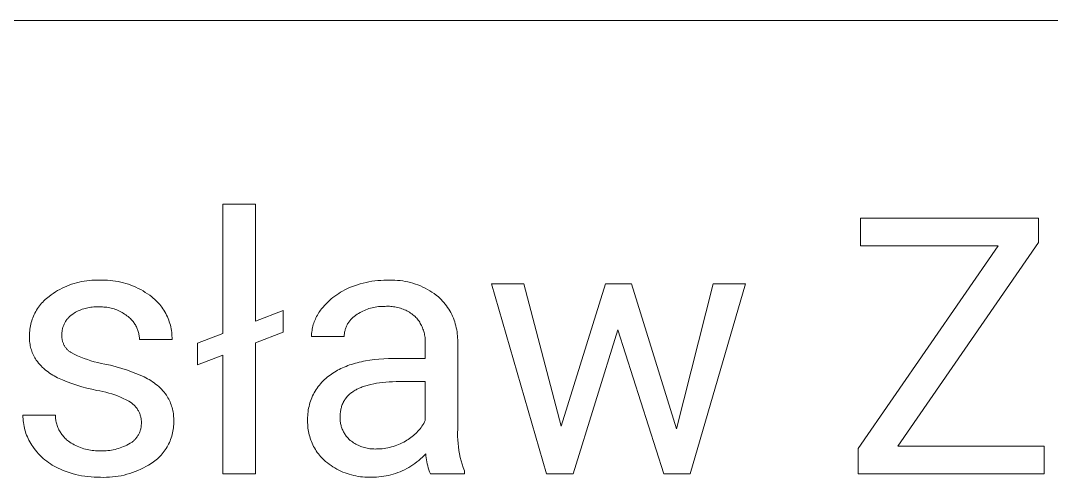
# Model space of a CAD drawing. Header units: millimetres. Extents: x -1283 to 2747, y -259 to 2557.
# Drawn here: x 1770.4 to 1924.4, y 123.7 to 191.8 of the extents above; entities that cross this region are included whole.
import ezdxf

# ---------------------------------------------------------------- set-up
doc = ezdxf.new("R2010")
doc.units = ezdxf.units.MM
doc.header["$MEASUREMENT"] = 0
doc.layers.add('Domyślny', color=7, linetype='Continuous', true_color=0x000000)

msp = doc.modelspace()

# ---------------------------------------------------------------- linework, layer by layer
at = {"layer": 'Domyślny', "color": 18, "lineweight": 15, "true_color": 0x000000}
for p, q in [((2743.17, 191.83), (1223.94, 191.83)), ((1800.58, 145.11), (1800.58, 164.46)), ((1800.58, 164.46), (1805.45, 164.46)), ((1805.45, 164.46), (1805.45, 146.97)), ((1895.83, 158.24), (1895.83, 162.36)), ((1895.83, 162.36), (1922.43, 162.36)), ((1922.43, 162.36), (1922.43, 158.69)), ((1922.43, 158.69), (1901.44, 128.31)), ((1895.49, 127.97), (1916.4, 158.24)), ((1916.4, 158.24), (1895.83, 158.24)), ((1777.64, 152.35), (1778, 152.48)), ((1778, 152.48), (1778.37, 152.6)), ((1778.37, 152.6), (1778.74, 152.71)), ((1778.74, 152.71), (1779.11, 152.8)), ((1779.11, 152.8), (1779.49, 152.88)), ((1779.49, 152.88), (1779.87, 152.95)), ((1779.87, 152.95), (1780.25, 153)), ((1780.25, 153), (1780.63, 153.04)), ((1780.63, 153.04), (1781.02, 153.07)), ((1781.02, 153.07), (1781.4, 153.09)), ((1781.4, 153.09), (1781.79, 153.09)), ((1781.79, 153.09), (1782.17, 153.08)), ((1782.17, 153.08), (1782.57, 153.09)), ((1782.57, 153.09), (1782.97, 153.09)), ((1782.97, 153.09), (1783.37, 153.08)), ((1783.37, 153.08), (1783.76, 153.05)), ((1783.76, 153.05), (1784.16, 153)), ((1784.16, 153), (1784.56, 152.95)), ((1784.56, 152.95), (1784.95, 152.88)), ((1784.95, 152.88), (1785.34, 152.8)), ((1785.34, 152.8), (1785.73, 152.7)), ((1785.73, 152.7), (1786.11, 152.59)), ((1786.11, 152.59), (1786.49, 152.47)), ((1786.49, 152.47), (1786.86, 152.34)), ((1820.68, 152.41), (1821.11, 152.54)), ((1821.11, 152.54), (1821.54, 152.66)), ((1821.54, 152.66), (1821.98, 152.76)), ((1821.98, 152.76), (1822.42, 152.85)), ((1822.42, 152.85), (1822.86, 152.93)), ((1822.86, 152.93), (1823.31, 152.99)), ((1823.31, 152.99), (1823.76, 153.03)), ((1823.76, 153.03), (1824.21, 153.06)), ((1824.21, 153.06), (1824.66, 153.08)), ((1824.66, 153.08), (1825.11, 153.08)), ((1825.11, 153.08), (1825.5, 153.1)), ((1825.5, 153.1), (1825.89, 153.1)), ((1825.89, 153.1), (1826.28, 153.08)), ((1826.28, 153.08), (1826.67, 153.06)), ((1826.67, 153.06), (1827.06, 153.02)), ((1827.06, 153.02), (1827.45, 152.97)), ((1827.45, 152.97), (1827.84, 152.9)), ((1827.84, 152.9), (1828.22, 152.82)), ((1828.22, 152.82), (1828.61, 152.73)), ((1828.61, 152.73), (1828.98, 152.62)), ((1828.98, 152.62), (1829.36, 152.5)), ((1829.36, 152.5), (1829.73, 152.37)), ((1848.96, 124.19), (1840.72, 152.55)), ((1840.72, 152.55), (1845.56, 152.55)), ((1845.56, 152.55), (1851.14, 131.32)), ((1851.14, 131.32), (1857.74, 152.55)), ((1857.74, 152.55), (1861.65, 152.55)), ((1861.65, 152.55), (1868.38, 130.88)), ((1868.38, 130.88), (1873.83, 152.55)), ((1878.69, 152.55), (1870.42, 124.19)), ((1873.83, 152.55), (1878.69, 152.55)), ((1774.94, 150.9), (1775.25, 151.12)), ((1775.25, 151.12), (1775.57, 151.33)), ((1775.57, 151.33), (1775.9, 151.53)), ((1775.9, 151.53), (1776.24, 151.72)), ((1776.24, 151.72), (1776.58, 151.89)), ((1776.58, 151.89), (1776.93, 152.06)), ((1776.93, 152.06), (1777.28, 152.21)), ((1777.28, 152.21), (1777.64, 152.35)), ((1786.86, 152.34), (1787.24, 152.19)), ((1787.24, 152.19), (1787.6, 152.03)), ((1787.6, 152.03), (1787.96, 151.86)), ((1787.96, 151.86), (1788.32, 151.68)), ((1788.32, 151.68), (1788.66, 151.48)), ((1788.66, 151.48), (1789, 151.27)), ((1789, 151.27), (1789.34, 151.06)), ((1789.34, 151.06), (1789.66, 150.83)), ((1817.32, 150.72), (1817.6, 150.92)), ((1817.6, 150.92), (1817.89, 151.11)), ((1817.89, 151.11), (1818.18, 151.3)), ((1818.18, 151.3), (1818.48, 151.47)), ((1818.48, 151.47), (1818.79, 151.63)), ((1818.79, 151.63), (1819.1, 151.78)), ((1819.1, 151.78), (1819.41, 151.93)), ((1819.41, 151.93), (1819.83, 152.1)), ((1819.83, 152.1), (1820.25, 152.26)), ((1820.25, 152.26), (1820.68, 152.41)), ((1829.73, 152.37), (1830.09, 152.22)), ((1830.09, 152.22), (1830.45, 152.06)), ((1830.45, 152.06), (1830.8, 151.89)), ((1830.8, 151.89), (1831.15, 151.71)), ((1831.15, 151.71), (1831.49, 151.52)), ((1831.49, 151.52), (1831.83, 151.31)), ((1831.83, 151.31), (1832.15, 151.09)), ((1832.15, 151.09), (1832.47, 150.86)), ((1773.19, 149.25), (1773.35, 149.45)), ((1773.35, 149.45), (1773.51, 149.64)), ((1773.51, 149.64), (1773.69, 149.83)), ((1773.69, 149.83), (1773.86, 150.01)), ((1773.86, 150.01), (1774.04, 150.18)), ((1774.04, 150.18), (1774.23, 150.35)), ((1774.23, 150.35), (1774.43, 150.51)), ((1774.43, 150.51), (1774.63, 150.67)), ((1774.63, 150.67), (1774.94, 150.9)), ((1789.66, 150.83), (1789.98, 150.59)), ((1789.98, 150.59), (1790.19, 150.41)), ((1790.19, 150.41), (1790.39, 150.24)), ((1790.39, 150.24), (1790.59, 150.05)), ((1790.59, 150.05), (1790.78, 149.86)), ((1790.78, 149.86), (1790.97, 149.66)), ((1790.97, 149.66), (1791.15, 149.46)), ((1791.15, 149.46), (1791.32, 149.25)), ((1815.78, 149.33), (1816.02, 149.58)), ((1816.02, 149.58), (1816.26, 149.82)), ((1816.26, 149.82), (1816.52, 150.06)), ((1816.52, 150.06), (1816.78, 150.29)), ((1816.78, 150.29), (1817.04, 150.51)), ((1817.04, 150.51), (1817.32, 150.72)), ((1832.47, 150.86), (1832.78, 150.62)), ((1832.78, 150.62), (1833, 150.42)), ((1833, 150.42), (1833.21, 150.2)), ((1833.21, 150.2), (1833.42, 149.98)), ((1833.42, 149.98), (1833.62, 149.75)), ((1833.62, 149.75), (1833.81, 149.51)), ((1833.81, 149.51), (1833.99, 149.27)), ((1772.3, 147.73), (1772.4, 147.96)), ((1772.4, 147.96), (1772.52, 148.18)), ((1772.52, 148.18), (1772.64, 148.4)), ((1772.64, 148.4), (1772.77, 148.62)), ((1772.77, 148.62), (1772.9, 148.84)), ((1772.9, 148.84), (1773.04, 149.04)), ((1773.04, 149.04), (1773.19, 149.25)), ((1777.94, 147.87), (1777.84, 147.79)), ((1778.04, 147.94), (1777.94, 147.87)), ((1778.22, 148.06), (1778.04, 147.94)), ((1778.4, 148.18), (1778.22, 148.06)), ((1778.59, 148.29), (1778.4, 148.18)), ((1778.79, 148.39), (1778.59, 148.29)), ((1778.98, 148.49), (1778.79, 148.39)), ((1779.18, 148.58), (1778.98, 148.49)), ((1779.38, 148.66), (1779.18, 148.58)), ((1779.59, 148.74), (1779.38, 148.66)), ((1779.8, 148.81), (1779.59, 148.74)), ((1780.01, 148.87), (1779.8, 148.81)), ((1780.22, 148.92), (1780.01, 148.87)), ((1780.43, 148.97), (1780.22, 148.92)), ((1780.65, 149.01), (1780.43, 148.97)), ((1780.86, 149.05), (1780.65, 149.01)), ((1781.08, 149.07), (1780.86, 149.05)), ((1781.3, 149.09), (1781.08, 149.07)), ((1781.51, 149.1), (1781.3, 149.09)), ((1781.73, 149.11), (1781.51, 149.1)), ((1781.95, 149.11), (1781.73, 149.11)), ((1782.17, 149.1), (1781.95, 149.11)), ((1782.39, 149.1), (1782.17, 149.1)), ((1782.61, 149.1), (1782.39, 149.1)), ((1782.83, 149.08), (1782.61, 149.1)), ((1783.04, 149.07), (1782.83, 149.08)), ((1783.26, 149.04), (1783.04, 149.07)), ((1783.48, 149.01), (1783.26, 149.04)), ((1783.69, 148.96), (1783.48, 149.01)), ((1783.91, 148.92), (1783.69, 148.96)), ((1784.12, 148.86), (1783.91, 148.92)), ((1784.33, 148.8), (1784.12, 148.86)), ((1784.53, 148.73), (1784.33, 148.8)), ((1784.74, 148.65), (1784.53, 148.73)), ((1784.94, 148.56), (1784.74, 148.65)), ((1785.14, 148.47), (1784.94, 148.56)), ((1785.33, 148.37), (1785.14, 148.47)), ((1785.53, 148.27), (1785.33, 148.37)), ((1785.71, 148.16), (1785.53, 148.27)), ((1785.9, 148.04), (1785.71, 148.16)), ((1786.08, 147.91), (1785.9, 148.04)), ((1786.25, 147.78), (1786.08, 147.91)), ((1791.32, 149.25), (1791.48, 149.04)), ((1791.48, 149.04), (1791.64, 148.81)), ((1791.64, 148.81), (1791.78, 148.59)), ((1791.78, 148.59), (1791.92, 148.36)), ((1791.92, 148.36), (1792.06, 148.12)), ((1792.06, 148.12), (1792.18, 147.88)), ((1792.18, 147.88), (1792.3, 147.64)), ((1805.45, 146.97), (1809.6, 148.57)), ((1809.6, 148.57), (1809.6, 145.35)), ((1814.6, 147.69), (1814.71, 147.88)), ((1814.71, 147.88), (1814.82, 148.07)), ((1814.82, 148.07), (1814.94, 148.26)), ((1814.94, 148.26), (1815.07, 148.44)), ((1815.07, 148.44), (1815.2, 148.62)), ((1815.2, 148.62), (1815.34, 148.8)), ((1815.34, 148.8), (1815.55, 149.07)), ((1815.55, 149.07), (1815.78, 149.33)), ((1820.46, 147.86), (1820.35, 147.79)), ((1820.66, 148), (1820.46, 147.86)), ((1820.87, 148.13), (1820.66, 148)), ((1821.08, 148.26), (1820.87, 148.13)), ((1821.29, 148.37), (1821.08, 148.26)), ((1821.51, 148.48), (1821.29, 148.37)), ((1821.73, 148.58), (1821.51, 148.48)), ((1821.96, 148.68), (1821.73, 148.58)), ((1822.19, 148.77), (1821.96, 148.68)), ((1822.42, 148.84), (1822.19, 148.77)), ((1822.65, 148.92), (1822.42, 148.84)), ((1822.89, 148.98), (1822.65, 148.92)), ((1823.12, 149.03), (1822.89, 148.98)), ((1823.36, 149.08), (1823.12, 149.03)), ((1823.61, 149.11), (1823.36, 149.08)), ((1823.85, 149.14), (1823.61, 149.11)), ((1824.09, 149.16), (1823.85, 149.14)), ((1824.34, 149.18), (1824.09, 149.16)), ((1824.58, 149.18), (1824.34, 149.18)), ((1824.82, 149.17), (1824.58, 149.18)), ((1825.03, 149.19), (1824.82, 149.17)), ((1825.24, 149.19), (1825.03, 149.19)), ((1825.46, 149.19), (1825.24, 149.19)), ((1825.67, 149.17), (1825.46, 149.19)), ((1825.88, 149.16), (1825.67, 149.17)), ((1826.09, 149.13), (1825.88, 149.16)), ((1826.29, 149.1), (1826.09, 149.13)), ((1826.5, 149.06), (1826.29, 149.1)), ((1826.71, 149.01), (1826.5, 149.06)), ((1826.91, 148.96), (1826.71, 149.01)), ((1827.11, 148.9), (1826.91, 148.96)), ((1827.31, 148.83), (1827.11, 148.9)), ((1827.51, 148.76), (1827.31, 148.83)), ((1827.71, 148.68), (1827.51, 148.76)), ((1827.9, 148.59), (1827.71, 148.68)), ((1828.09, 148.5), (1827.9, 148.59)), ((1828.27, 148.4), (1828.09, 148.5)), ((1828.45, 148.29), (1828.27, 148.4)), ((1828.63, 148.18), (1828.45, 148.29)), ((1828.81, 148.06), (1828.63, 148.18)), ((1828.98, 147.94), (1828.81, 148.06)), ((1829.14, 147.81), (1828.98, 147.94)), ((1833.99, 149.27), (1834.16, 149.02)), ((1834.16, 149.02), (1834.33, 148.77)), ((1834.33, 148.77), (1834.48, 148.51)), ((1834.48, 148.51), (1834.63, 148.24)), ((1834.63, 148.24), (1834.77, 147.97)), ((1834.77, 147.97), (1834.9, 147.7)), ((1771.84, 146.28), (1771.9, 146.53)), ((1771.9, 146.53), (1771.96, 146.77)), ((1771.96, 146.77), (1772.03, 147.02)), ((1772.03, 147.02), (1772.11, 147.25)), ((1772.11, 147.25), (1772.2, 147.49)), ((1772.2, 147.49), (1772.3, 147.73)), ((1776.81, 146.39), (1776.76, 146.27)), ((1776.86, 146.5), (1776.81, 146.39)), ((1776.91, 146.62), (1776.86, 146.5)), ((1776.97, 146.73), (1776.91, 146.62)), ((1777.03, 146.84), (1776.97, 146.73)), ((1777.1, 146.94), (1777.03, 146.84)), ((1777.17, 147.05), (1777.1, 146.94)), ((1777.24, 147.15), (1777.17, 147.05)), ((1777.31, 147.25), (1777.24, 147.15)), ((1777.39, 147.35), (1777.31, 147.25)), ((1777.48, 147.44), (1777.39, 147.35)), ((1777.56, 147.53), (1777.48, 147.44)), ((1777.65, 147.62), (1777.56, 147.53)), ((1777.74, 147.71), (1777.65, 147.62)), ((1777.84, 147.79), (1777.74, 147.71)), ((1786.42, 147.65), (1786.25, 147.78)), ((1786.54, 147.55), (1786.42, 147.65)), ((1786.66, 147.45), (1786.54, 147.55)), ((1786.77, 147.35), (1786.66, 147.45)), ((1786.88, 147.24), (1786.77, 147.35)), ((1786.98, 147.13), (1786.88, 147.24)), ((1787.08, 147.02), (1786.98, 147.13)), ((1787.18, 146.9), (1787.08, 147.02)), ((1787.27, 146.78), (1787.18, 146.9)), ((1787.36, 146.66), (1787.27, 146.78)), ((1787.45, 146.53), (1787.36, 146.66)), ((1787.53, 146.4), (1787.45, 146.53)), ((1787.6, 146.27), (1787.53, 146.4)), ((1792.3, 147.64), (1792.4, 147.39)), ((1792.4, 147.39), (1792.5, 147.14)), ((1792.5, 147.14), (1792.59, 146.88)), ((1792.59, 146.88), (1792.67, 146.63)), ((1792.67, 146.63), (1792.75, 146.36)), ((1792.75, 146.36), (1792.81, 146.1)), ((1814.04, 146.23), (1814.1, 146.45)), ((1814.1, 146.45), (1814.17, 146.66)), ((1814.17, 146.66), (1814.24, 146.87)), ((1814.24, 146.87), (1814.32, 147.08)), ((1814.32, 147.08), (1814.41, 147.28)), ((1814.41, 147.28), (1814.5, 147.49)), ((1814.5, 147.49), (1814.6, 147.69)), ((1819.1, 146.32), (1819.05, 146.2)), ((1819.16, 146.44), (1819.1, 146.32)), ((1819.22, 146.55), (1819.16, 146.44)), ((1819.29, 146.66), (1819.22, 146.55)), ((1819.36, 146.77), (1819.29, 146.66)), ((1819.44, 146.88), (1819.36, 146.77)), ((1819.51, 146.98), (1819.44, 146.88)), ((1819.59, 147.08), (1819.51, 146.98)), ((1819.68, 147.18), (1819.59, 147.08)), ((1819.77, 147.28), (1819.68, 147.18)), ((1819.86, 147.37), (1819.77, 147.28)), ((1819.95, 147.46), (1819.86, 147.37)), ((1820.05, 147.55), (1819.95, 147.46)), ((1820.15, 147.63), (1820.05, 147.55)), ((1820.25, 147.71), (1820.15, 147.63)), ((1820.35, 147.79), (1820.25, 147.71)), ((1829.31, 147.67), (1829.14, 147.81)), ((1829.43, 147.54), (1829.31, 147.67)), ((1829.55, 147.4), (1829.43, 147.54)), ((1829.67, 147.25), (1829.55, 147.4)), ((1829.78, 147.1), (1829.67, 147.25)), ((1829.89, 146.95), (1829.78, 147.1)), ((1829.99, 146.8), (1829.89, 146.95)), ((1830.08, 146.64), (1829.99, 146.8)), ((1830.17, 146.48), (1830.08, 146.64)), ((1830.26, 146.31), (1830.17, 146.48)), ((1830.34, 146.14), (1830.26, 146.31)), ((1834.9, 147.7), (1835.02, 147.42)), ((1835.02, 147.42), (1835.12, 147.14)), ((1835.12, 147.14), (1835.22, 146.85)), ((1835.22, 146.85), (1835.31, 146.56)), ((1835.31, 146.56), (1835.39, 146.27)), ((1771.69, 145.03), (1771.7, 145.28)), ((1771.69, 144.77), (1771.69, 145.03)), ((1771.69, 144.56), (1771.69, 144.77)), ((1771.7, 145.28), (1771.73, 145.53)), ((1771.73, 145.53), (1771.75, 145.78)), ((1771.75, 145.78), (1771.79, 146.03)), ((1771.79, 146.03), (1771.84, 146.28)), ((1776.54, 145.17), (1776.53, 145.05)), ((1776.53, 145.05), (1776.53, 144.92)), ((1776.53, 144.92), (1776.53, 144.82)), ((1776.53, 144.82), (1776.53, 144.72)), ((1776.56, 145.42), (1776.54, 145.3)), ((1776.54, 145.3), (1776.54, 145.17)), ((1776.57, 145.55), (1776.56, 145.42)), ((1776.59, 145.67), (1776.57, 145.55)), ((1776.62, 145.79), (1776.59, 145.67)), ((1776.65, 145.91), (1776.62, 145.79)), ((1776.68, 146.03), (1776.65, 145.91)), ((1776.72, 146.15), (1776.68, 146.03)), ((1776.76, 146.27), (1776.72, 146.15)), ((1787.67, 146.13), (1787.6, 146.27)), ((1787.74, 145.99), (1787.67, 146.13)), ((1787.8, 145.85), (1787.74, 145.99)), ((1787.85, 145.71), (1787.8, 145.85)), ((1787.9, 145.57), (1787.85, 145.71)), ((1787.95, 145.42), (1787.9, 145.57)), ((1787.99, 145.28), (1787.95, 145.42)), ((1788.02, 145.13), (1787.99, 145.28)), ((1788.06, 144.98), (1788.02, 145.13)), ((1788.08, 144.83), (1788.06, 144.98)), ((1788.1, 144.68), (1788.08, 144.83)), ((1792.81, 146.1), (1792.87, 145.84)), ((1792.87, 145.84), (1792.91, 145.57)), ((1792.91, 145.57), (1792.95, 145.3)), ((1792.95, 145.3), (1792.97, 145.03)), ((1792.97, 145.03), (1792.99, 144.76)), ((1792.99, 144.76), (1793, 144.49)), ((1796.79, 143.67), (1800.58, 145.11)), ((1809.6, 145.35), (1805.45, 143.75)), ((1813.83, 144.69), (1813.84, 144.91)), ((1813.84, 144.91), (1813.85, 145.14)), ((1813.85, 145.14), (1813.88, 145.36)), ((1813.88, 145.36), (1813.91, 145.58)), ((1813.91, 145.58), (1813.94, 145.8)), ((1813.94, 145.8), (1813.99, 146.02)), ((1813.99, 146.02), (1814.04, 146.23)), ((1818.73, 144.95), (1818.72, 144.82)), ((1818.72, 144.82), (1818.72, 144.69)), ((1818.74, 145.08), (1818.73, 144.95)), ((1818.76, 145.21), (1818.74, 145.08)), ((1818.78, 145.34), (1818.76, 145.21)), ((1818.81, 145.46), (1818.78, 145.34)), ((1818.84, 145.59), (1818.81, 145.46)), ((1818.87, 145.72), (1818.84, 145.59)), ((1818.91, 145.84), (1818.87, 145.72)), ((1818.95, 145.96), (1818.91, 145.84)), ((1819, 146.08), (1818.95, 145.96)), ((1819.05, 146.2), (1819, 146.08)), ((1830.41, 145.97), (1830.34, 146.14)), ((1830.48, 145.8), (1830.41, 145.97)), ((1830.54, 145.63), (1830.48, 145.8)), ((1830.6, 145.45), (1830.54, 145.63)), ((1830.65, 145.27), (1830.6, 145.45)), ((1830.69, 145.09), (1830.65, 145.27)), ((1830.73, 144.91), (1830.69, 145.09)), ((1830.76, 144.73), (1830.73, 144.91)), ((1835.39, 146.27), (1835.46, 145.98)), ((1835.46, 145.98), (1835.52, 145.68)), ((1835.52, 145.68), (1835.57, 145.38)), ((1835.57, 145.38), (1835.61, 145.08)), ((1835.61, 145.08), (1835.64, 144.78)), ((1835.64, 144.78), (1835.66, 144.48)), ((1859.61, 145.69), (1852.9, 124.19)), ((1866.49, 124.19), (1859.61, 145.69)), ((1771.69, 144.35), (1771.69, 144.56)), ((1771.7, 144.14), (1771.69, 144.35)), ((1771.72, 143.93), (1771.7, 144.14)), ((1771.75, 143.72), (1771.72, 143.93)), ((1771.78, 143.51), (1771.75, 143.72)), ((1771.82, 143.3), (1771.78, 143.51)), ((1771.87, 143.09), (1771.82, 143.3)), ((1776.53, 144.72), (1776.53, 144.62)), ((1776.53, 144.62), (1776.54, 144.52)), ((1776.54, 144.52), (1776.55, 144.42)), ((1776.55, 144.42), (1776.56, 144.32)), ((1776.56, 144.32), (1776.58, 144.22)), ((1776.58, 144.22), (1776.6, 144.12)), ((1776.6, 144.12), (1776.63, 144.02)), ((1776.63, 144.02), (1776.65, 143.92)), ((1776.65, 143.92), (1776.69, 143.83)), ((1776.69, 143.83), (1776.72, 143.73)), ((1776.72, 143.73), (1776.76, 143.64)), ((1776.76, 143.64), (1776.8, 143.54)), ((1776.8, 143.54), (1776.84, 143.45)), ((1776.84, 143.45), (1776.89, 143.36)), ((1776.89, 143.36), (1776.94, 143.27)), ((1776.94, 143.27), (1776.99, 143.19)), ((1788.12, 144.53), (1788.1, 144.68)), ((1788.12, 144.38), (1788.12, 144.53)), ((1788.13, 144.22), (1788.12, 144.38)), ((1793, 144.22), (1788.13, 144.22)), ((1793, 144.49), (1793, 144.22)), ((1796.79, 140.45), (1796.79, 143.67)), ((1805.45, 143.75), (1805.45, 124.2)), ((1818.72, 144.69), (1813.83, 144.69)), ((1830.79, 144.54), (1830.76, 144.73)), ((1830.81, 144.36), (1830.79, 144.54)), ((1830.82, 144.17), (1830.81, 144.36)), ((1830.83, 143.99), (1830.82, 144.17)), ((1830.82, 143.62), (1830.83, 143.8)), ((1830.82, 141.39), (1830.82, 143.62)), ((1830.83, 143.8), (1830.83, 143.99)), ((1835.66, 144.48), (1835.67, 144.18)), ((1835.67, 144.18), (1835.67, 143.87)), ((1835.67, 143.87), (1835.67, 130.83)), ((1771.92, 142.88), (1771.87, 143.09)), ((1771.98, 142.68), (1771.92, 142.88)), ((1772.05, 142.48), (1771.98, 142.68)), ((1772.12, 142.28), (1772.05, 142.48)), ((1772.21, 142.08), (1772.12, 142.28)), ((1772.29, 141.89), (1772.21, 142.08)), ((1772.39, 141.7), (1772.29, 141.89)), ((1772.49, 141.51), (1772.39, 141.7)), ((1776.99, 143.19), (1777.05, 143.1)), ((1777.05, 143.1), (1777.11, 143.02)), ((1777.11, 143.02), (1777.17, 142.94)), ((1777.17, 142.94), (1777.24, 142.86)), ((1777.24, 142.86), (1777.3, 142.79)), ((1777.3, 142.79), (1777.37, 142.72)), ((1777.37, 142.72), (1777.45, 142.65)), ((1777.45, 142.65), (1777.52, 142.58)), ((1777.52, 142.58), (1777.6, 142.51)), ((1777.6, 142.51), (1777.68, 142.45)), ((1777.68, 142.45), (1777.76, 142.39)), ((1777.76, 142.39), (1777.84, 142.33)), ((1777.84, 142.33), (1777.93, 142.28)), ((1777.93, 142.28), (1778.4, 142.04)), ((1778.4, 142.04), (1778.88, 141.81)), ((1778.88, 141.81), (1779.37, 141.6)), ((1800.58, 141.89), (1796.79, 140.45)), ((1800.58, 124.2), (1800.58, 141.89)), ((1772.6, 141.33), (1772.49, 141.51)), ((1772.71, 141.15), (1772.6, 141.33)), ((1772.88, 140.93), (1772.71, 141.15)), ((1773.05, 140.71), (1772.88, 140.93)), ((1773.24, 140.5), (1773.05, 140.71)), ((1773.43, 140.3), (1773.24, 140.5)), ((1773.62, 140.1), (1773.43, 140.3)), ((1779.37, 141.6), (1779.86, 141.41)), ((1779.86, 141.41), (1780.36, 141.23)), ((1780.36, 141.23), (1780.87, 141.06)), ((1780.87, 141.06), (1781.38, 140.92)), ((1781.38, 140.92), (1781.89, 140.79)), ((1781.89, 140.79), (1782.41, 140.67)), ((1782.41, 140.67), (1782.94, 140.57)), ((1782.94, 140.57), (1783.8, 140.38)), ((1783.8, 140.38), (1784.66, 140.16)), ((1784.66, 140.16), (1785.51, 139.91)), ((1818.73, 140.12), (1818.99, 140.22)), ((1818.99, 140.22), (1819.26, 140.33)), ((1819.26, 140.33), (1819.53, 140.43)), ((1819.53, 140.43), (1819.81, 140.52)), ((1819.81, 140.52), (1820.09, 140.61)), ((1820.09, 140.61), (1820.38, 140.69)), ((1820.38, 140.69), (1820.67, 140.77)), ((1820.67, 140.77), (1820.97, 140.85)), ((1820.97, 140.85), (1821.28, 140.92)), ((1821.28, 140.92), (1821.59, 140.98)), ((1821.59, 140.98), (1821.9, 141.04)), ((1821.9, 141.04), (1822.55, 141.15)), ((1822.55, 141.15), (1823.22, 141.24)), ((1823.22, 141.24), (1823.91, 141.3)), ((1823.91, 141.3), (1824.62, 141.35)), ((1824.62, 141.35), (1825.35, 141.38)), ((1825.35, 141.38), (1826.1, 141.39)), ((1826.1, 141.39), (1830.82, 141.39)), ((1773.83, 139.91), (1773.62, 140.1)), ((1774.04, 139.73), (1773.83, 139.91)), ((1774.25, 139.55), (1774.04, 139.73)), ((1774.47, 139.39), (1774.25, 139.55)), ((1774.7, 139.22), (1774.47, 139.39)), ((1774.93, 139.07), (1774.7, 139.22)), ((1775.17, 138.92), (1774.93, 139.07)), ((1775.41, 138.79), (1775.17, 138.92)), ((1775.65, 138.66), (1775.41, 138.79)), ((1775.9, 138.53), (1775.65, 138.66)), ((1785.51, 139.91), (1786.36, 139.64)), ((1786.36, 139.64), (1787.19, 139.33)), ((1787.19, 139.33), (1788.01, 139)), ((1788.01, 139), (1788.83, 138.64)), ((1788.83, 138.64), (1789.09, 138.52)), ((1815.96, 138.42), (1816.17, 138.6)), ((1816.17, 138.6), (1816.39, 138.77)), ((1816.39, 138.77), (1816.61, 138.93)), ((1816.61, 138.93), (1816.82, 139.08)), ((1816.82, 139.08), (1817.04, 139.23)), ((1817.04, 139.23), (1817.27, 139.37)), ((1817.27, 139.37), (1817.5, 139.51)), ((1817.5, 139.51), (1817.73, 139.64)), ((1817.73, 139.64), (1817.97, 139.76)), ((1817.97, 139.76), (1818.22, 139.89)), ((1818.22, 139.89), (1818.47, 140)), ((1818.47, 140), (1818.73, 140.12)), ((1776.61, 138.22), (1775.9, 138.53)), ((1777.32, 137.92), (1776.61, 138.22)), ((1778.04, 137.65), (1777.32, 137.92)), ((1778.77, 137.4), (1778.04, 137.65)), ((1779.51, 137.18), (1778.77, 137.4)), ((1780.25, 136.97), (1779.51, 137.18)), ((1789.09, 138.52), (1789.35, 138.38)), ((1789.35, 138.38), (1789.6, 138.24)), ((1789.6, 138.24), (1789.85, 138.09)), ((1789.85, 138.09), (1790.09, 137.93)), ((1790.09, 137.93), (1790.32, 137.76)), ((1790.32, 137.76), (1790.55, 137.59)), ((1790.55, 137.59), (1790.78, 137.4)), ((1790.78, 137.4), (1791, 137.21)), ((1791, 137.21), (1791.21, 137.01)), ((1814.69, 136.99), (1814.85, 137.21)), ((1814.85, 137.21), (1815.02, 137.43)), ((1815.02, 137.43), (1815.19, 137.64)), ((1815.19, 137.64), (1815.37, 137.85)), ((1815.37, 137.85), (1815.56, 138.05)), ((1815.56, 138.05), (1815.76, 138.24)), ((1815.76, 138.24), (1815.96, 138.42)), ((1821.25, 137.09), (1821.08, 137.02)), ((1821.41, 137.16), (1821.25, 137.09)), ((1821.59, 137.22), (1821.41, 137.16)), ((1821.76, 137.28), (1821.59, 137.22)), ((1821.94, 137.34), (1821.76, 137.28)), ((1822.13, 137.39), (1821.94, 137.34)), ((1822.32, 137.44), (1822.13, 137.39)), ((1822.51, 137.49), (1822.32, 137.44)), ((1822.71, 137.54), (1822.51, 137.49)), ((1823.12, 137.63), (1822.71, 137.54)), ((1823.55, 137.7), (1823.12, 137.63)), ((1823.99, 137.77), (1823.55, 137.7)), ((1824.45, 137.83), (1823.99, 137.77)), ((1824.93, 137.87), (1824.45, 137.83)), ((1825.43, 137.91), (1824.93, 137.87)), ((1825.94, 137.93), (1825.43, 137.91)), ((1826.47, 137.95), (1825.94, 137.93)), ((1827.02, 137.96), (1826.47, 137.95)), ((1830.82, 137.96), (1827.02, 137.96)), ((1830.82, 132.13), (1830.82, 137.96)), ((1781, 136.8), (1780.25, 136.97)), ((1781.75, 136.64), (1781, 136.8)), ((1782.21, 136.56), (1781.75, 136.64)), ((1782.66, 136.47), (1782.21, 136.56)), ((1783.11, 136.37), (1782.66, 136.47)), ((1783.55, 136.24), (1783.11, 136.37)), ((1783.99, 136.11), (1783.55, 136.24)), ((1784.43, 135.96), (1783.99, 136.11)), ((1784.86, 135.8), (1784.43, 135.96)), ((1785.28, 135.62), (1784.86, 135.8)), ((1785.7, 135.43), (1785.28, 135.62)), ((1791.21, 137.01), (1791.41, 136.81)), ((1791.41, 136.81), (1791.61, 136.59)), ((1791.61, 136.59), (1791.8, 136.37)), ((1791.8, 136.37), (1791.98, 136.15)), ((1791.98, 136.15), (1792.16, 135.92)), ((1792.16, 135.92), (1792.28, 135.73)), ((1792.28, 135.73), (1792.39, 135.53)), ((1792.39, 135.53), (1792.5, 135.33)), ((1813.78, 135.3), (1813.89, 135.55)), ((1813.89, 135.55), (1814, 135.8)), ((1814, 135.8), (1814.12, 136.05)), ((1814.12, 136.05), (1814.25, 136.29)), ((1814.25, 136.29), (1814.39, 136.53)), ((1814.39, 136.53), (1814.53, 136.76)), ((1814.53, 136.76), (1814.69, 136.99)), ((1819.02, 135.54), (1818.98, 135.49)), ((1819.07, 135.6), (1819.02, 135.54)), ((1819.16, 135.7), (1819.07, 135.6)), ((1819.26, 135.81), (1819.16, 135.7)), ((1819.36, 135.91), (1819.26, 135.81)), ((1819.47, 136.01), (1819.36, 135.91)), ((1819.58, 136.11), (1819.47, 136.01)), ((1819.69, 136.21), (1819.58, 136.11)), ((1819.81, 136.3), (1819.69, 136.21)), ((1819.94, 136.39), (1819.81, 136.3)), ((1820.06, 136.48), (1819.94, 136.39)), ((1820.2, 136.57), (1820.06, 136.48)), ((1820.33, 136.65), (1820.2, 136.57)), ((1820.48, 136.73), (1820.33, 136.65)), ((1820.62, 136.81), (1820.48, 136.73)), ((1820.77, 136.88), (1820.62, 136.81)), ((1820.93, 136.95), (1820.77, 136.88)), ((1821.08, 137.02), (1820.93, 136.95)), ((1786.12, 135.22), (1785.7, 135.43)), ((1786.52, 135.01), (1786.12, 135.22)), ((1786.92, 134.78), (1786.52, 135.01)), ((1787.02, 134.7), (1786.92, 134.78)), ((1787.11, 134.63), (1787.02, 134.7)), ((1787.21, 134.55), (1787.11, 134.63)), ((1787.3, 134.46), (1787.21, 134.55)), ((1787.38, 134.38), (1787.3, 134.46)), ((1787.47, 134.29), (1787.38, 134.38)), ((1787.55, 134.2), (1787.47, 134.29)), ((1787.63, 134.1), (1787.55, 134.2)), ((1787.7, 134.01), (1787.63, 134.1)), ((1787.77, 133.91), (1787.7, 134.01)), ((1792.5, 135.33), (1792.61, 135.13)), ((1792.61, 135.13), (1792.7, 134.92)), ((1792.7, 134.92), (1792.79, 134.71)), ((1792.79, 134.71), (1792.87, 134.5)), ((1792.87, 134.5), (1792.94, 134.29)), ((1792.94, 134.29), (1793.01, 134.07)), ((1793.01, 134.07), (1793.07, 133.85)), ((1813.35, 133.71), (1813.4, 133.98)), ((1813.4, 133.98), (1813.46, 134.25)), ((1813.46, 134.25), (1813.53, 134.51)), ((1813.53, 134.51), (1813.6, 134.78)), ((1813.6, 134.78), (1813.69, 135.04)), ((1813.69, 135.04), (1813.78, 135.3)), ((1818.29, 134.1), (1818.25, 133.96)), ((1818.33, 134.24), (1818.29, 134.1)), ((1818.38, 134.37), (1818.33, 134.24)), ((1818.42, 134.51), (1818.38, 134.37)), ((1818.45, 134.57), (1818.42, 134.51)), ((1818.48, 134.64), (1818.45, 134.57)), ((1818.51, 134.7), (1818.48, 134.64)), ((1818.54, 134.77), (1818.51, 134.7)), ((1818.57, 134.83), (1818.54, 134.77)), ((1818.6, 134.89), (1818.57, 134.83)), ((1818.63, 134.96), (1818.6, 134.89)), ((1818.67, 135.02), (1818.63, 134.96)), ((1818.7, 135.08), (1818.67, 135.02)), ((1818.74, 135.14), (1818.7, 135.08)), ((1818.78, 135.2), (1818.74, 135.14)), ((1818.82, 135.26), (1818.78, 135.2)), ((1818.85, 135.31), (1818.82, 135.26)), ((1818.9, 135.37), (1818.85, 135.31)), ((1818.94, 135.43), (1818.9, 135.37)), ((1818.98, 135.49), (1818.94, 135.43)), ((1770.73, 132.65), (1770.72, 132.92)), ((1770.72, 132.92), (1775.57, 132.92)), ((1770.74, 132.37), (1770.73, 132.65)), ((1775.57, 132.92), (1775.57, 132.75)), ((1775.57, 132.75), (1775.59, 132.58)), ((1775.59, 132.58), (1775.6, 132.41)), ((1787.84, 133.81), (1787.77, 133.91)), ((1787.91, 133.7), (1787.84, 133.81)), ((1787.97, 133.6), (1787.91, 133.7)), ((1788.03, 133.49), (1787.97, 133.6)), ((1788.08, 133.38), (1788.03, 133.49)), ((1788.13, 133.27), (1788.08, 133.38)), ((1788.17, 133.15), (1788.13, 133.27)), ((1788.22, 133.04), (1788.17, 133.15)), ((1788.25, 132.92), (1788.22, 133.04)), ((1788.29, 132.81), (1788.25, 132.92)), ((1788.32, 132.69), (1788.29, 132.81)), ((1788.34, 132.57), (1788.32, 132.69)), ((1788.37, 132.45), (1788.34, 132.57)), ((1788.38, 132.33), (1788.37, 132.45)), ((1793.07, 133.85), (1793.12, 133.63)), ((1793.12, 133.63), (1793.16, 133.41)), ((1793.16, 133.41), (1793.2, 133.18)), ((1793.2, 133.18), (1793.22, 132.96)), ((1793.22, 132.96), (1793.24, 132.73)), ((1793.24, 132.73), (1793.26, 132.51)), ((1793.26, 132.51), (1793.26, 132.28)), ((1813.25, 132.61), (1813.26, 132.89)), ((1813.25, 132.34), (1813.25, 132.61)), ((1813.26, 132.89), (1813.28, 133.16)), ((1813.28, 133.16), (1813.31, 133.44)), ((1813.31, 133.44), (1813.35, 133.71)), ((1818.12, 132.9), (1818.11, 132.73)), ((1818.11, 132.73), (1818.11, 132.59)), ((1818.11, 132.59), (1818.11, 132.44)), ((1818.11, 132.44), (1818.11, 132.29)), ((1818.13, 133.21), (1818.12, 133.06)), ((1818.12, 133.06), (1818.12, 132.9)), ((1818.15, 133.37), (1818.13, 133.21)), ((1818.17, 133.52), (1818.15, 133.37)), ((1818.19, 133.67), (1818.17, 133.52)), ((1818.22, 133.81), (1818.19, 133.67)), ((1818.25, 133.96), (1818.22, 133.81)), ((1770.76, 132.09), (1770.74, 132.37)), ((1770.8, 131.82), (1770.76, 132.09)), ((1770.84, 131.55), (1770.8, 131.82)), ((1770.89, 131.27), (1770.84, 131.55)), ((1770.95, 131), (1770.89, 131.27)), ((1771.02, 130.74), (1770.95, 131)), ((1775.6, 132.41), (1775.63, 132.24)), ((1775.63, 132.24), (1775.66, 132.07)), ((1775.66, 132.07), (1775.69, 131.9)), ((1775.69, 131.9), (1775.73, 131.73)), ((1775.73, 131.73), (1775.78, 131.57)), ((1775.78, 131.57), (1775.83, 131.4)), ((1775.83, 131.4), (1775.89, 131.24)), ((1775.89, 131.24), (1775.96, 131.08)), ((1775.96, 131.08), (1776.03, 130.92)), ((1776.03, 130.92), (1776.1, 130.77)), ((1788.29, 130.77), (1788.32, 130.89)), ((1788.32, 130.89), (1788.34, 131)), ((1788.34, 131), (1788.37, 131.12)), ((1788.37, 131.12), (1788.38, 131.24)), ((1788.4, 132.2), (1788.38, 132.33)), ((1788.38, 131.24), (1788.4, 131.36)), ((1788.41, 132.08), (1788.4, 132.2)), ((1788.4, 131.48), (1788.41, 131.6)), ((1788.4, 131.36), (1788.4, 131.48)), ((1788.41, 131.96), (1788.41, 132.08)), ((1788.41, 131.84), (1788.41, 131.96)), ((1788.41, 131.72), (1788.41, 131.84)), ((1788.41, 131.6), (1788.41, 131.72)), ((1793.21, 131.04), (1793.18, 130.79)), ((1793.23, 131.29), (1793.21, 131.04)), ((1793.25, 131.55), (1793.23, 131.29)), ((1793.26, 131.8), (1793.25, 131.55)), ((1793.26, 132.28), (1793.26, 132.05)), ((1793.26, 132.05), (1793.26, 131.8)), ((1813.25, 132.06), (1813.25, 132.34)), ((1813.25, 131.8), (1813.25, 132.06)), ((1813.26, 131.54), (1813.25, 131.8)), ((1813.28, 131.28), (1813.26, 131.54)), ((1813.3, 131.02), (1813.28, 131.28)), ((1813.34, 130.76), (1813.3, 131.02)), ((1818.11, 132.29), (1818.12, 132.14)), ((1818.12, 132.14), (1818.13, 131.99)), ((1818.13, 131.99), (1818.15, 131.85)), ((1818.15, 131.85), (1818.18, 131.7)), ((1818.18, 131.7), (1818.21, 131.56)), ((1818.21, 131.56), (1818.24, 131.41)), ((1818.24, 131.41), (1818.28, 131.27)), ((1818.28, 131.27), (1818.33, 131.13)), ((1818.33, 131.13), (1818.37, 130.99)), ((1818.37, 130.99), (1818.43, 130.85)), ((1829.9, 130.73), (1830.05, 130.92)), ((1830.05, 130.92), (1830.19, 131.11)), ((1830.19, 131.11), (1830.33, 131.3)), ((1830.33, 131.3), (1830.47, 131.5)), ((1830.47, 131.5), (1830.59, 131.71)), ((1830.59, 131.71), (1830.71, 131.92)), ((1830.71, 131.92), (1830.82, 132.13)), ((1771.09, 130.47), (1771.02, 130.74)), ((1771.18, 130.21), (1771.09, 130.47)), ((1771.28, 129.95), (1771.18, 130.21)), ((1771.38, 129.69), (1771.28, 129.95)), ((1771.5, 129.44), (1771.38, 129.69)), ((1771.62, 129.19), (1771.5, 129.44)), ((1776.1, 130.77), (1776.18, 130.62)), ((1776.18, 130.62), (1776.27, 130.47)), ((1776.27, 130.47), (1776.36, 130.32)), ((1776.36, 130.32), (1776.45, 130.18)), ((1776.45, 130.18), (1776.55, 130.04)), ((1776.55, 130.04), (1776.66, 129.9)), ((1776.66, 129.9), (1776.77, 129.77)), ((1776.77, 129.77), (1776.88, 129.64)), ((1776.88, 129.64), (1777, 129.51)), ((1777, 129.51), (1777.12, 129.39)), ((1777.12, 129.39), (1777.25, 129.28)), ((1787.48, 129.33), (1787.56, 129.42)), ((1787.56, 129.42), (1787.63, 129.51)), ((1787.63, 129.51), (1787.71, 129.6)), ((1787.71, 129.6), (1787.78, 129.7)), ((1787.78, 129.7), (1787.85, 129.8)), ((1787.85, 129.8), (1787.91, 129.9)), ((1787.91, 129.9), (1787.97, 130)), ((1787.97, 130), (1788.03, 130.11)), ((1788.03, 130.11), (1788.08, 130.21)), ((1788.08, 130.21), (1788.13, 130.32)), ((1788.13, 130.32), (1788.18, 130.43)), ((1788.18, 130.43), (1788.22, 130.54)), ((1788.22, 130.54), (1788.25, 130.66)), ((1788.25, 130.66), (1788.29, 130.77)), ((1792.88, 129.56), (1792.79, 129.33)), ((1792.96, 129.8), (1792.88, 129.56)), ((1793.02, 130.05), (1792.96, 129.8)), ((1793.08, 130.29), (1793.02, 130.05)), ((1793.13, 130.54), (1793.08, 130.29)), ((1793.18, 130.79), (1793.13, 130.54)), ((1813.38, 130.5), (1813.34, 130.76)), ((1813.43, 130.24), (1813.38, 130.5)), ((1813.49, 129.99), (1813.43, 130.24)), ((1813.56, 129.73), (1813.49, 129.99)), ((1813.64, 129.48), (1813.56, 129.73)), ((1813.72, 129.23), (1813.64, 129.48)), ((1818.43, 130.85), (1818.49, 130.71)), ((1818.49, 130.71), (1818.55, 130.58)), ((1818.55, 130.58), (1818.62, 130.44)), ((1818.62, 130.44), (1818.69, 130.31)), ((1818.69, 130.31), (1818.76, 130.19)), ((1818.76, 130.19), (1818.84, 130.06)), ((1818.84, 130.06), (1818.93, 129.94)), ((1818.93, 129.94), (1819.02, 129.82)), ((1819.02, 129.82), (1819.11, 129.71)), ((1819.11, 129.71), (1819.21, 129.59)), ((1819.21, 129.59), (1819.31, 129.48)), ((1819.31, 129.48), (1819.41, 129.38)), ((1819.41, 129.38), (1819.52, 129.28)), ((1828.27, 129.31), (1828.47, 129.45)), ((1828.47, 129.45), (1828.67, 129.59)), ((1828.67, 129.59), (1828.86, 129.73)), ((1828.86, 129.73), (1829.05, 129.88)), ((1829.05, 129.88), (1829.23, 130.04)), ((1829.23, 130.04), (1829.4, 130.2)), ((1829.4, 130.2), (1829.57, 130.37)), ((1829.57, 130.37), (1829.74, 130.55)), ((1829.74, 130.55), (1829.9, 130.73)), ((1835.67, 130.83), (1835.65, 130.3)), ((1835.65, 130.3), (1835.66, 129.77)), ((1835.66, 129.77), (1835.68, 129.25)), ((1771.75, 128.94), (1771.62, 129.19)), ((1771.89, 128.71), (1771.75, 128.94)), ((1772.03, 128.47), (1771.89, 128.71)), ((1772.19, 128.24), (1772.03, 128.47)), ((1772.38, 127.97), (1772.19, 128.24)), ((1772.59, 127.7), (1772.38, 127.97)), ((1777.25, 129.28), (1777.38, 129.17)), ((1777.38, 129.17), (1777.51, 129.06)), ((1777.51, 129.06), (1777.72, 128.91)), ((1777.72, 128.91), (1777.94, 128.77)), ((1777.94, 128.77), (1778.16, 128.64)), ((1778.16, 128.64), (1778.38, 128.51)), ((1778.38, 128.51), (1778.61, 128.4)), ((1778.61, 128.4), (1778.84, 128.29)), ((1778.84, 128.29), (1779.08, 128.19)), ((1779.08, 128.19), (1779.31, 128.09)), ((1779.31, 128.09), (1779.56, 128.01)), ((1779.56, 128.01), (1779.8, 127.93)), ((1779.8, 127.93), (1780.05, 127.86)), ((1780.05, 127.86), (1780.3, 127.8)), ((1784.22, 127.77), (1784.48, 127.82)), ((1784.48, 127.82), (1784.75, 127.89)), ((1784.75, 127.89), (1785.01, 127.97)), ((1785.01, 127.97), (1785.26, 128.05)), ((1785.26, 128.05), (1785.52, 128.14)), ((1785.52, 128.14), (1785.77, 128.24)), ((1785.77, 128.24), (1786.02, 128.36)), ((1786.02, 128.36), (1786.26, 128.47)), ((1786.26, 128.47), (1786.5, 128.6)), ((1786.5, 128.6), (1786.73, 128.74)), ((1786.73, 128.74), (1786.83, 128.8)), ((1786.83, 128.8), (1786.93, 128.87)), ((1786.93, 128.87), (1787.03, 128.93)), ((1787.03, 128.93), (1787.13, 129.01)), ((1787.13, 129.01), (1787.22, 129.08)), ((1787.22, 129.08), (1787.31, 129.16)), ((1787.31, 129.16), (1787.39, 129.25)), ((1787.39, 129.25), (1787.48, 129.33)), ((1792.12, 127.97), (1791.98, 127.76)), ((1792.25, 128.19), (1792.12, 127.97)), ((1792.38, 128.41), (1792.25, 128.19)), ((1792.49, 128.63), (1792.38, 128.41)), ((1792.6, 128.86), (1792.49, 128.63)), ((1792.7, 129.09), (1792.6, 128.86)), ((1792.79, 129.33), (1792.7, 129.09)), ((1813.82, 128.99), (1813.72, 129.23)), ((1813.92, 128.75), (1813.82, 128.99)), ((1814.03, 128.51), (1813.92, 128.75)), ((1814.15, 128.28), (1814.03, 128.51)), ((1814.27, 128.05), (1814.15, 128.28)), ((1814.41, 127.82), (1814.27, 128.05)), ((1814.55, 127.6), (1814.41, 127.82)), ((1819.52, 129.28), (1819.63, 129.18)), ((1819.63, 129.18), (1819.79, 129.05)), ((1819.79, 129.05), (1819.95, 128.94)), ((1819.95, 128.94), (1820.12, 128.82)), ((1820.12, 128.82), (1820.28, 128.72)), ((1820.28, 128.72), (1820.46, 128.62)), ((1820.46, 128.62), (1820.63, 128.52)), ((1820.63, 128.52), (1820.81, 128.44)), ((1820.81, 128.44), (1821, 128.35)), ((1821, 128.35), (1821.18, 128.28)), ((1821.18, 128.28), (1821.37, 128.21)), ((1821.37, 128.21), (1821.56, 128.15)), ((1821.56, 128.15), (1821.75, 128.09)), ((1821.75, 128.09), (1821.95, 128.04)), ((1821.95, 128.04), (1822.14, 128)), ((1822.14, 128), (1822.34, 127.96)), ((1822.34, 127.96), (1822.54, 127.93)), ((1822.54, 127.93), (1822.74, 127.91)), ((1822.74, 127.91), (1822.93, 127.89)), ((1822.93, 127.89), (1823.13, 127.89)), ((1823.13, 127.89), (1823.34, 127.88)), ((1823.34, 127.88), (1823.54, 127.89)), ((1823.54, 127.89), (1823.82, 127.89)), ((1823.82, 127.89), (1824.1, 127.91)), ((1824.1, 127.91), (1824.38, 127.93)), ((1824.38, 127.93), (1824.67, 127.96)), ((1824.67, 127.96), (1824.95, 128.01)), ((1824.95, 128.01), (1825.22, 128.06)), ((1825.22, 128.06), (1825.5, 128.12)), ((1825.5, 128.12), (1825.78, 128.19)), ((1825.78, 128.19), (1826.05, 128.27)), ((1826.05, 128.27), (1826.32, 128.36)), ((1826.32, 128.36), (1826.58, 128.45)), ((1826.58, 128.45), (1826.85, 128.56)), ((1826.85, 128.56), (1827.1, 128.67)), ((1827.1, 128.67), (1827.36, 128.8)), ((1827.36, 128.8), (1827.61, 128.93)), ((1827.61, 128.93), (1827.86, 129.07)), ((1827.86, 129.07), (1828.07, 129.19)), ((1828.07, 129.19), (1828.27, 129.31)), ((1835.68, 129.25), (1835.72, 128.72)), ((1835.72, 128.72), (1835.78, 128.19)), ((1835.78, 128.19), (1835.86, 127.67)), ((1895.49, 124.19), (1895.49, 127.97)), ((1901.44, 128.31), (1923.27, 128.31)), ((1923.27, 128.31), (1923.27, 124.19)), ((1772.81, 127.44), (1772.59, 127.7)), ((1773.03, 127.19), (1772.81, 127.44)), ((1773.27, 126.95), (1773.03, 127.19)), ((1773.51, 126.72), (1773.27, 126.95)), ((1773.76, 126.49), (1773.51, 126.72)), ((1774.01, 126.27), (1773.76, 126.49)), ((1774.28, 126.06), (1774.01, 126.27)), ((1780.3, 127.8), (1780.55, 127.75)), ((1780.55, 127.75), (1780.8, 127.7)), ((1780.8, 127.7), (1781.05, 127.67)), ((1781.05, 127.67), (1781.31, 127.64)), ((1781.31, 127.64), (1781.56, 127.62)), ((1781.56, 127.62), (1781.82, 127.61)), ((1781.82, 127.61), (1782.08, 127.61)), ((1782.08, 127.61), (1782.33, 127.62)), ((1782.33, 127.62), (1782.6, 127.62)), ((1782.6, 127.62), (1782.87, 127.62)), ((1782.87, 127.62), (1783.14, 127.63)), ((1783.14, 127.63), (1783.41, 127.65)), ((1783.41, 127.65), (1783.68, 127.68)), ((1783.68, 127.68), (1783.95, 127.72)), ((1783.95, 127.72), (1784.22, 127.77)), ((1790.62, 126.27), (1790.43, 126.11)), ((1790.81, 126.43), (1790.62, 126.27)), ((1791, 126.6), (1790.81, 126.43)), ((1791.18, 126.78), (1791, 126.6)), ((1791.35, 126.97), (1791.18, 126.78)), ((1791.52, 127.16), (1791.35, 126.97)), ((1791.68, 127.35), (1791.52, 127.16)), ((1791.83, 127.55), (1791.68, 127.35)), ((1791.98, 127.76), (1791.83, 127.55)), ((1814.7, 127.39), (1814.55, 127.6)), ((1814.86, 127.18), (1814.7, 127.39)), ((1815.02, 126.97), (1814.86, 127.18)), ((1815.19, 126.77), (1815.02, 126.97)), ((1815.37, 126.58), (1815.19, 126.77)), ((1815.55, 126.39), (1815.37, 126.58)), ((1815.74, 126.21), (1815.55, 126.39)), ((1830.13, 126.41), (1829.85, 126.18)), ((1830.4, 126.66), (1830.13, 126.41)), ((1830.65, 126.92), (1830.4, 126.66)), ((1830.9, 127.18), (1830.65, 126.92)), ((1830.93, 126.87), (1830.9, 127.18)), ((1830.96, 126.57), (1830.93, 126.87)), ((1831.01, 126.26), (1830.96, 126.57)), ((1835.86, 127.67), (1835.95, 127.15)), ((1835.95, 127.15), (1836.06, 126.63)), ((1836.06, 126.63), (1836.19, 126.12)), ((1774.55, 125.86), (1774.28, 126.06)), ((1774.83, 125.67), (1774.55, 125.86)), ((1775.11, 125.49), (1774.83, 125.67)), ((1775.4, 125.32), (1775.11, 125.49)), ((1775.7, 125.16), (1775.4, 125.32)), ((1776, 125.01), (1775.7, 125.16)), ((1776.31, 124.87), (1776, 125.01)), ((1776.74, 124.69), (1776.31, 124.87)), ((1788.32, 124.86), (1787.91, 124.68)), ((1788.71, 125.06), (1788.32, 124.86)), ((1789.1, 125.26), (1788.71, 125.06)), ((1789.48, 125.48), (1789.1, 125.26)), ((1789.86, 125.71), (1789.48, 125.48)), ((1790.22, 125.96), (1789.86, 125.71)), ((1790.43, 126.11), (1790.22, 125.96)), ((1815.94, 126.04), (1815.74, 126.21)), ((1816.2, 125.82), (1815.94, 126.04)), ((1816.47, 125.62), (1816.2, 125.82)), ((1816.75, 125.42), (1816.47, 125.62)), ((1817.03, 125.24), (1816.75, 125.42)), ((1817.32, 125.06), (1817.03, 125.24)), ((1817.61, 124.89), (1817.32, 125.06)), ((1817.91, 124.74), (1817.61, 124.89)), ((1818.22, 124.59), (1817.91, 124.74)), ((1827.73, 124.8), (1827.4, 124.64)), ((1828.05, 124.96), (1827.73, 124.8)), ((1828.37, 125.14), (1828.05, 124.96)), ((1828.68, 125.33), (1828.37, 125.14)), ((1828.98, 125.52), (1828.68, 125.33)), ((1829.28, 125.73), (1828.98, 125.52)), ((1829.57, 125.95), (1829.28, 125.73)), ((1829.85, 126.18), (1829.57, 125.95)), ((1831.06, 125.96), (1831.01, 126.26)), ((1831.13, 125.66), (1831.06, 125.96)), ((1831.2, 125.36), (1831.13, 125.66)), ((1831.28, 125.07), (1831.2, 125.36)), ((1831.38, 124.78), (1831.28, 125.07)), ((1831.48, 124.49), (1831.38, 124.78)), ((1836.19, 126.12), (1836.33, 125.61)), ((1836.33, 125.61), (1836.5, 125.11)), ((1836.5, 125.11), (1836.67, 124.62)), ((1777.19, 124.52), (1776.74, 124.69)), ((1777.64, 124.36), (1777.19, 124.52)), ((1778.1, 124.22), (1777.64, 124.36)), ((1778.56, 124.1), (1778.1, 124.22)), ((1779.02, 123.99), (1778.56, 124.1)), ((1779.49, 123.9), (1779.02, 123.99)), ((1779.96, 123.82), (1779.49, 123.9)), ((1780.43, 123.76), (1779.96, 123.82)), ((1780.9, 123.71), (1780.43, 123.76)), ((1781.38, 123.68), (1780.9, 123.71)), ((1781.85, 123.66), (1781.38, 123.68)), ((1782.33, 123.66), (1781.85, 123.66)), ((1782.77, 123.65), (1782.33, 123.66)), ((1783.21, 123.66), (1782.77, 123.65)), ((1783.65, 123.68), (1783.21, 123.66)), ((1784.09, 123.71), (1783.65, 123.68)), ((1784.53, 123.76), (1784.09, 123.71)), ((1784.96, 123.82), (1784.53, 123.76)), ((1785.4, 123.9), (1784.96, 123.82)), ((1785.83, 124), (1785.4, 123.9)), ((1786.25, 124.11), (1785.83, 124)), ((1786.68, 124.23), (1786.25, 124.11)), ((1787.09, 124.37), (1786.68, 124.23)), ((1787.51, 124.52), (1787.09, 124.37)), ((1787.91, 124.68), (1787.51, 124.52)), ((1805.45, 124.2), (1800.58, 124.2)), ((1818.53, 124.45), (1818.22, 124.59)), ((1818.84, 124.33), (1818.53, 124.45)), ((1819.16, 124.21), (1818.84, 124.33)), ((1819.48, 124.11), (1819.16, 124.21)), ((1819.81, 124.01), (1819.48, 124.11)), ((1820.14, 123.93), (1819.81, 124.01)), ((1820.47, 123.86), (1820.14, 123.93)), ((1820.8, 123.8), (1820.47, 123.86)), ((1821.13, 123.75), (1820.8, 123.8)), ((1821.47, 123.71), (1821.13, 123.75)), ((1821.81, 123.69), (1821.47, 123.71)), ((1822.15, 123.67), (1821.81, 123.69)), ((1822.49, 123.67), (1822.15, 123.67)), ((1822.82, 123.68), (1822.49, 123.67)), ((1823.19, 123.68), (1822.82, 123.68)), ((1823.55, 123.69), (1823.19, 123.68)), ((1823.91, 123.72), (1823.55, 123.69)), ((1824.27, 123.76), (1823.91, 123.72)), ((1824.63, 123.81), (1824.27, 123.76)), ((1824.99, 123.87), (1824.63, 123.81)), ((1825.34, 123.95), (1824.99, 123.87)), ((1825.7, 124.03), (1825.34, 123.95)), ((1826.04, 124.13), (1825.7, 124.03)), ((1826.39, 124.24), (1826.04, 124.13)), ((1826.73, 124.36), (1826.39, 124.24)), ((1827.07, 124.5), (1826.73, 124.36)), ((1827.4, 124.64), (1827.07, 124.5)), ((1831.59, 124.2), (1831.48, 124.49)), ((1836.67, 124.2), (1831.59, 124.2)), ((1836.67, 124.62), (1836.67, 124.2)), ((1852.9, 124.19), (1848.96, 124.19)), ((1870.42, 124.19), (1866.49, 124.19)), ((1923.27, 124.19), (1895.49, 124.19))]:
    msp.add_line(p, q, dxfattribs=at)

doc.saveas('drawing.dxf')
